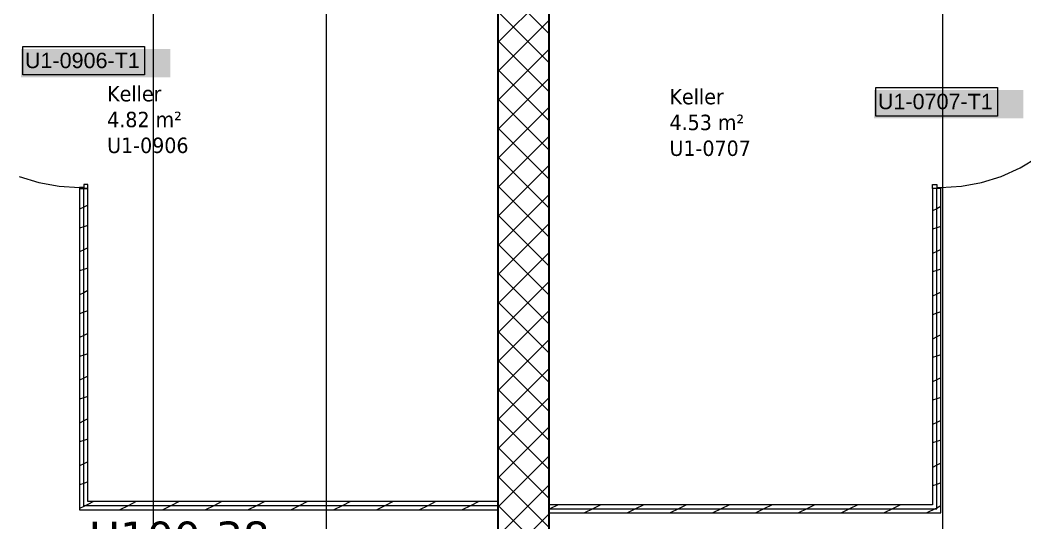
# Model space of a CAD drawing. Extents: x -882 to 613, y -179 to 707.
# Drawn here: x 198.3 to 296.1, y 466.9 to 515.9 of the extents above; entities that cross this region are included whole.
import ezdxf
from ezdxf.lldxf.tags import DXFTag

# ---------------------------------------------------------------- set-up
doc = ezdxf.new("R2010")
doc.units = 0
doc.layers.get('0').update_dxf_attribs({"lineweight": 13})
for name, color, linetype, lineweight in [('A-AREA-____-IDEN', 7, 'Continuous', 5), ('A-DOOR-____-IDEN', 7, 'Continuous', 5), ('A-DOOR-FRAM-MCUT', 7, 'Continuous', 9), ('A-DOOR-OPNG-OTLN', 7, 'Continuous', 9), ('A-WALL-____-MCUT', 7, 'Continuous', 35), ('A-WALL-____-PATT', 7, 'Continuous', 35), ('A-WALL-FNSH-MCUT', 7, 'Continuous', 35), ('S-GRID-____-OTLN', 7, 'Continuous', 5)]:
    doc.layers.add(name, color=color, linetype=linetype, lineweight=lineweight)
doc.styles.get("Standard").update_dxf_attribs({"font": 'arial.ttf'})
tags = doc.linetypes.add('_Rasterlinie_', pattern=[0.375, 0.2, -0.05, 0.075, -0.05]).pattern_tags.tags
tags[10:11] = [DXFTag(74, 4), DXFTag(75, 0), DXFTag(340, '0'), DXFTag(46, 1.0), DXFTag(50, 0.0), DXFTag(44, 0.0), DXFTag(45, 0.0)]
tags[8:9] = [DXFTag(74, 4), DXFTag(75, 0), DXFTag(340, '0'), DXFTag(46, 1.0), DXFTag(50, 0.0), DXFTag(44, 0.0), DXFTag(45, 0.0)]
tags[6:7] = [DXFTag(74, 4), DXFTag(75, 0), DXFTag(340, '0'), DXFTag(46, 1.0), DXFTag(50, 0.0), DXFTag(44, 0.0), DXFTag(45, 0.0)]
tags[4:5] = [DXFTag(74, 4), DXFTag(75, 0), DXFTag(340, '0'), DXFTag(46, 1.0), DXFTag(50, 0.0), DXFTag(44, 0.0), DXFTag(45, 0.0)]

# ---------------------------------------------------------------- blocks, each defined once
blk = doc.blocks.new('Referenz-A0UJ2IESXE', base_point=(-902.382, -164.149))
at = {"layer": 'A-DOOR-____-IDEN', "color": 0, "linetype": 'Continuous', "ltscale": 0.13}
for p, q in [((198.567, 513.328), (210.407, 513.328)), ((198.567, 510.548), (198.567, 513.328)), ((210.407, 513.328), (210.407, 510.548)), ((210.407, 510.548), (198.567, 510.548)), ((281.567, 509.328), (293.407, 509.328)), ((281.567, 506.548), (281.567, 509.328)), ((293.407, 509.328), (293.407, 506.548)), ((293.407, 506.548), (281.567, 506.548))]:
    blk.add_line(p, q, dxfattribs=at)
at = {"layer": 'A-DOOR-____-IDEN', "color": 7, "linetype": 'Continuous', "ltscale": 0.13, "true_color": 0xffffff}
for points in [[(198.392, 510.326), (212.931, 510.326), (198.392, 513.085)], [(212.931, 510.326), (198.392, 513.085), (212.931, 513.085)], [(281.392, 506.326), (295.931, 506.326), (281.392, 509.085)], [(295.931, 506.326), (281.392, 509.085), (295.931, 509.085)]]:
    blk.add_solid(points, dxfattribs=at)
at = {"layer": 'A-DOOR-FRAM-MCUT', "color": 0, "linetype": 'Continuous', "ltscale": 0.13}
for p, q in [((204.888, 499.892), (204.488, 499.892)), ((204.488, 499.892), (204.488, 499.592)), ((204.888, 499.492), (204.888, 499.892)), ((287.088, 499.892), (287.488, 499.892)), ((287.088, 499.492), (287.088, 499.892)), ((287.488, 499.892), (287.488, 499.592)), ((204.088, 499.592), (204.088, 499.492)), ((204.488, 499.592), (204.088, 499.592)), ((204.088, 499.492), (204.888, 499.492)), ((287.888, 499.492), (287.088, 499.492)), ((287.488, 499.592), (287.888, 499.592)), ((287.888, 499.592), (287.888, 499.492))]:
    blk.add_line(p, q, dxfattribs=at)
at = {"layer": 'A-DOOR-OPNG-OTLN', "color": 0, "linetype": 'Continuous', "ltscale": 0.13}
for p, q in [((295.602, 501.493), (297.318, 502.53)), ((198.201, 500.671), (200.115, 500.074)), ((291.86, 500.074), (293.774, 500.671)), ((293.774, 500.671), (295.602, 501.493)), ((200.115, 500.074), (202.087, 499.713)), ((202.087, 499.713), (204.088, 499.592)), ((287.888, 499.592), (289.889, 499.713)), ((289.889, 499.713), (291.86, 500.074))]:
    blk.add_line(p, q, dxfattribs=at)
at = {"layer": 'A-WALL-____-MCUT', "color": 0, "linetype": 'Continuous', "ltscale": 0.35}
for p, q in [((244.788, 540.292), (244.788, 464.892)), ((249.788, 464.892), (249.788, 540.292))]:
    blk.add_line(p, q, dxfattribs=at)
at = {"layer": 'A-WALL-____-MCUT', "color": 0, "linetype": 'Continuous', "lineweight": 9, "ltscale": 0.13}
for p, q in [((204.488, 468.592), (204.488, 499.492)), ((287.488, 468.292), (287.488, 499.492)), ((244.788, 468.592), (204.488, 468.592)), ((249.788, 468.292), (287.488, 468.292))]:
    blk.add_line(p, q, dxfattribs=at)
at = {"layer": 'A-WALL-____-PATT', "color": 0, "linetype": 'Continuous', "lineweight": 9, "ltscale": 0.13}
for p, q in [((249.788, 514.548), (244.788, 519.548)), ((244.788, 513.718), (249.788, 518.718)), ((249.788, 511.719), (244.788, 516.719)), ((244.788, 510.889), (249.788, 515.889)), ((249.788, 508.891), (244.788, 513.891)), ((244.788, 508.061), (249.788, 513.061)), ((249.788, 506.062), (244.788, 511.062)), ((244.788, 505.232), (249.788, 510.232)), ((249.788, 503.234), (244.788, 508.234)), ((244.788, 502.404), (249.788, 507.404)), ((249.788, 500.405), (244.788, 505.405)), ((244.788, 499.575), (249.788, 504.575)), ((249.788, 497.577), (244.788, 502.577)), ((244.788, 496.747), (249.788, 501.747)), ((249.788, 494.749), (244.788, 499.749)), ((244.788, 493.919), (249.788, 498.919)), ((204.488, 497.67), (204.088, 497.47)), ((204.888, 497.87), (204.488, 497.67)), ((287.888, 497.721), (287.488, 497.521)), ((249.788, 491.92), (244.788, 496.92)), ((287.488, 497.521), (287.088, 497.321)), ((204.488, 495.76), (204.088, 495.627)), ((204.888, 495.893), (204.488, 495.76)), ((244.788, 491.09), (249.788, 496.09)), ((287.888, 495.795), (287.488, 495.662)), ((287.488, 495.662), (287.088, 495.529)), ((249.788, 489.092), (244.788, 494.092)), ((204.488, 493.505), (204.088, 493.305)), ((204.888, 493.705), (204.488, 493.505)), ((244.788, 488.262), (249.788, 493.262)), ((287.488, 493.356), (287.088, 493.156)), ((287.888, 493.556), (287.488, 493.356)), ((204.488, 491.595), (204.088, 491.462)), ((204.888, 491.729), (204.488, 491.595)), ((249.788, 486.263), (244.788, 491.263)), ((287.488, 491.497), (287.088, 491.364)), ((287.888, 491.631), (287.488, 491.497)), ((244.788, 485.433), (249.788, 490.433)), ((204.488, 489.34), (204.088, 489.14)), ((204.888, 489.54), (204.488, 489.34)), ((287.488, 489.191), (287.088, 488.991)), ((287.888, 489.391), (287.488, 489.191)), ((249.788, 483.435), (244.788, 488.435)), ((204.488, 487.431), (204.088, 487.297)), ((204.888, 487.564), (204.488, 487.431)), ((244.788, 482.605), (249.788, 487.605)), ((287.488, 487.333), (287.088, 487.199)), ((287.888, 487.466), (287.488, 487.333)), ((204.488, 485.175), (204.088, 484.975)), ((204.888, 485.375), (204.488, 485.175)), ((249.788, 480.606), (244.788, 485.606)), ((287.488, 485.026), (287.088, 484.826)), ((287.888, 485.226), (287.488, 485.026)), ((244.788, 479.776), (249.788, 484.776)), ((204.488, 483.266), (204.088, 483.133)), ((204.888, 483.399), (204.488, 483.266)), ((287.488, 483.168), (287.088, 483.034)), ((287.888, 483.301), (287.488, 483.168)), ((249.788, 477.778), (244.788, 482.778)), ((204.888, 481.21), (204.488, 481.01)), ((244.788, 476.948), (249.788, 481.948)), ((287.888, 481.061), (287.488, 480.861)), ((204.488, 481.01), (204.088, 480.81)), ((287.488, 480.861), (287.088, 480.661)), ((204.488, 479.101), (204.088, 478.968)), ((204.888, 479.234), (204.488, 479.101)), ((249.788, 474.95), (244.788, 479.95)), ((244.788, 474.12), (249.788, 479.12)), ((287.888, 479.136), (287.488, 479.003)), ((287.488, 479.003), (287.088, 478.87)), ((204.488, 476.845), (204.088, 476.645)), ((204.888, 477.045), (204.488, 476.845)), ((249.788, 472.121), (244.788, 477.121)), ((244.788, 471.291), (249.788, 476.291)), ((287.488, 476.696), (287.088, 476.496)), ((287.888, 476.896), (287.488, 476.696)), ((204.488, 474.936), (204.088, 474.803)), ((204.888, 475.07), (204.488, 474.936)), ((249.788, 469.293), (244.788, 474.293)), ((287.488, 474.838), (287.088, 474.705)), ((287.888, 474.972), (287.488, 474.838)), ((244.788, 468.463), (249.788, 473.463)), ((204.488, 472.68), (204.088, 472.48)), ((204.888, 472.88), (204.488, 472.68)), ((287.488, 472.531), (287.088, 472.331)), ((287.888, 472.731), (287.488, 472.531)), ((249.788, 466.464), (244.788, 471.464)), ((204.488, 470.772), (204.088, 470.638)), ((204.888, 470.905), (204.488, 470.772)), ((244.788, 465.634), (249.788, 470.634)), ((287.488, 470.674), (287.088, 470.54)), ((287.888, 470.807), (287.488, 470.674)), ((204.488, 468.515), (204.088, 468.315)), ((204.641, 468.592), (204.489, 468.516)), ((204.888, 468.715), (204.641, 468.592)), ((205.441, 468.992), (204.888, 468.715)), ((208.806, 468.592), (208.006, 468.192)), ((209.606, 468.992), (208.806, 468.592)), ((212.971, 468.592), (212.171, 468.192)), ((213.771, 468.992), (212.971, 468.592)), ((217.136, 468.592), (216.336, 468.192)), ((217.936, 468.992), (217.136, 468.592)), ((221.301, 468.592), (220.501, 468.192)), ((222.101, 468.992), (221.301, 468.592)), ((225.466, 468.592), (224.666, 468.192)), ((226.266, 468.992), (225.466, 468.592)), ((229.631, 468.592), (228.831, 468.192)), ((230.431, 468.992), (229.631, 468.592)), ((233.796, 468.592), (232.996, 468.192)), ((234.596, 468.992), (233.796, 468.592)), ((237.96, 468.592), (237.16, 468.192)), ((238.76, 468.992), (237.96, 468.592)), ((242.125, 468.592), (241.325, 468.192)), ((242.925, 468.992), (242.125, 468.592)), ((248.531, 464.892), (244.788, 468.636)), ((250.655, 468.692), (249.855, 468.292)), ((254.82, 468.692), (254.02, 468.292)), ((258.985, 468.692), (258.185, 468.292)), ((263.15, 468.692), (262.35, 468.292)), ((267.315, 468.692), (266.515, 468.292)), ((271.48, 468.692), (270.68, 468.292)), ((275.645, 468.692), (274.845, 468.292)), ((279.81, 468.692), (279.01, 468.292)), ((283.974, 468.692), (283.174, 468.292)), ((287.488, 468.366), (287.339, 468.292)), ((287.888, 468.566), (287.488, 468.366)), ((246.874, 464.892), (249.788, 467.806)), ((249.855, 468.292), (249.788, 468.258)), ((254.02, 468.292), (253.22, 467.892)), ((258.185, 468.292), (257.385, 467.892)), ((262.35, 468.292), (261.55, 467.892)), ((266.515, 468.292), (265.715, 467.892)), ((270.68, 468.292), (269.88, 467.892)), ((274.845, 468.292), (274.045, 467.892)), ((279.01, 468.292), (278.21, 467.892)), ((283.174, 468.292), (282.374, 467.892)), ((287.339, 468.292), (286.539, 467.892))]:
    blk.add_line(p, q, dxfattribs=at)
at = {"layer": 'A-WALL-FNSH-MCUT', "color": 0, "linetype": 'Continuous', "lineweight": 9, "ltscale": 0.13}
for p, q in [((204.088, 499.492), (204.088, 468.192)), ((204.888, 499.492), (204.088, 499.492)), ((204.888, 468.992), (204.888, 499.492)), ((287.088, 499.492), (287.088, 468.692)), ((287.888, 499.492), (287.088, 499.492)), ((287.888, 467.892), (287.888, 499.492)), ((244.788, 468.992), (204.888, 468.992)), ((287.088, 468.692), (249.788, 468.692)), ((204.088, 468.192), (244.788, 468.192)), ((249.788, 467.892), (287.888, 467.892))]:
    blk.add_line(p, q, dxfattribs=at)
at = {"layer": 'S-GRID-____-OTLN', "color": 0, "linetype": '_Rasterlinie_', "ltscale": 0.13}
for p, q in [((228.088, 680.292), (228.088, 273.684)), ((211.288, -116.808), (211.288, 660.292)), ((288.088, -116.808), (288.088, 660.292))]:
    blk.add_line(p, q, dxfattribs=at)
at = {"layer": 'A-AREA-____-IDEN', "color": 0, "linetype": 'Continuous', "ltscale": 0.13, "attachment_point": 1}
for s, insert, char_height in [('{\\W0.9;\\fVerdana;Keller}', (206.77, 509.471), 1.5), ('{\\W0.9;\\fVerdana;Keller}', (261.487, 509.188), 1.5), ('{\\W0.9;\\fVerdana;4.82 m²}', (206.77, 506.957), 1.5), ('{\\W0.9;\\fVerdana;4.53 m²}', (261.487, 506.674), 1.5), ('{\\W0.9;\\fVerdana;U1-0906}', (206.77, 504.444), 1.5), ('{\\W0.9;\\fVerdana;U1-0707}', (261.487, 504.161), 1.5), ('{\\fVerdana;U100-38}', (205.002, 467.049), 3)]:
    blk.add_mtext(s, dxfattribs=dict(at, insert=insert, char_height=char_height))
at = {"layer": 'A-DOOR-____-IDEN', "color": 0, "linetype": 'Continuous', "ltscale": 0.13, "char_height": 1.5, "attachment_point": 1}
for s, insert in [('{\\fArial;U1-0906-T1}', (198.767, 512.71)), ('{\\fArial;U1-0707-T1}', (281.767, 508.71))]:
    blk.add_mtext(s, dxfattribs=dict(at, insert=insert))

msp = doc.modelspace()

# ---------------------------------------------------------------- block references
at = {"color": 9, "lineweight": 25, "ltscale": 0.25, "true_color": 0xc0c0c0}
msp.add_blockref('Referenz-A0UJ2IESXE', (-902.382, -164.149), dxfattribs=at)

doc.saveas('drawing.dxf')
